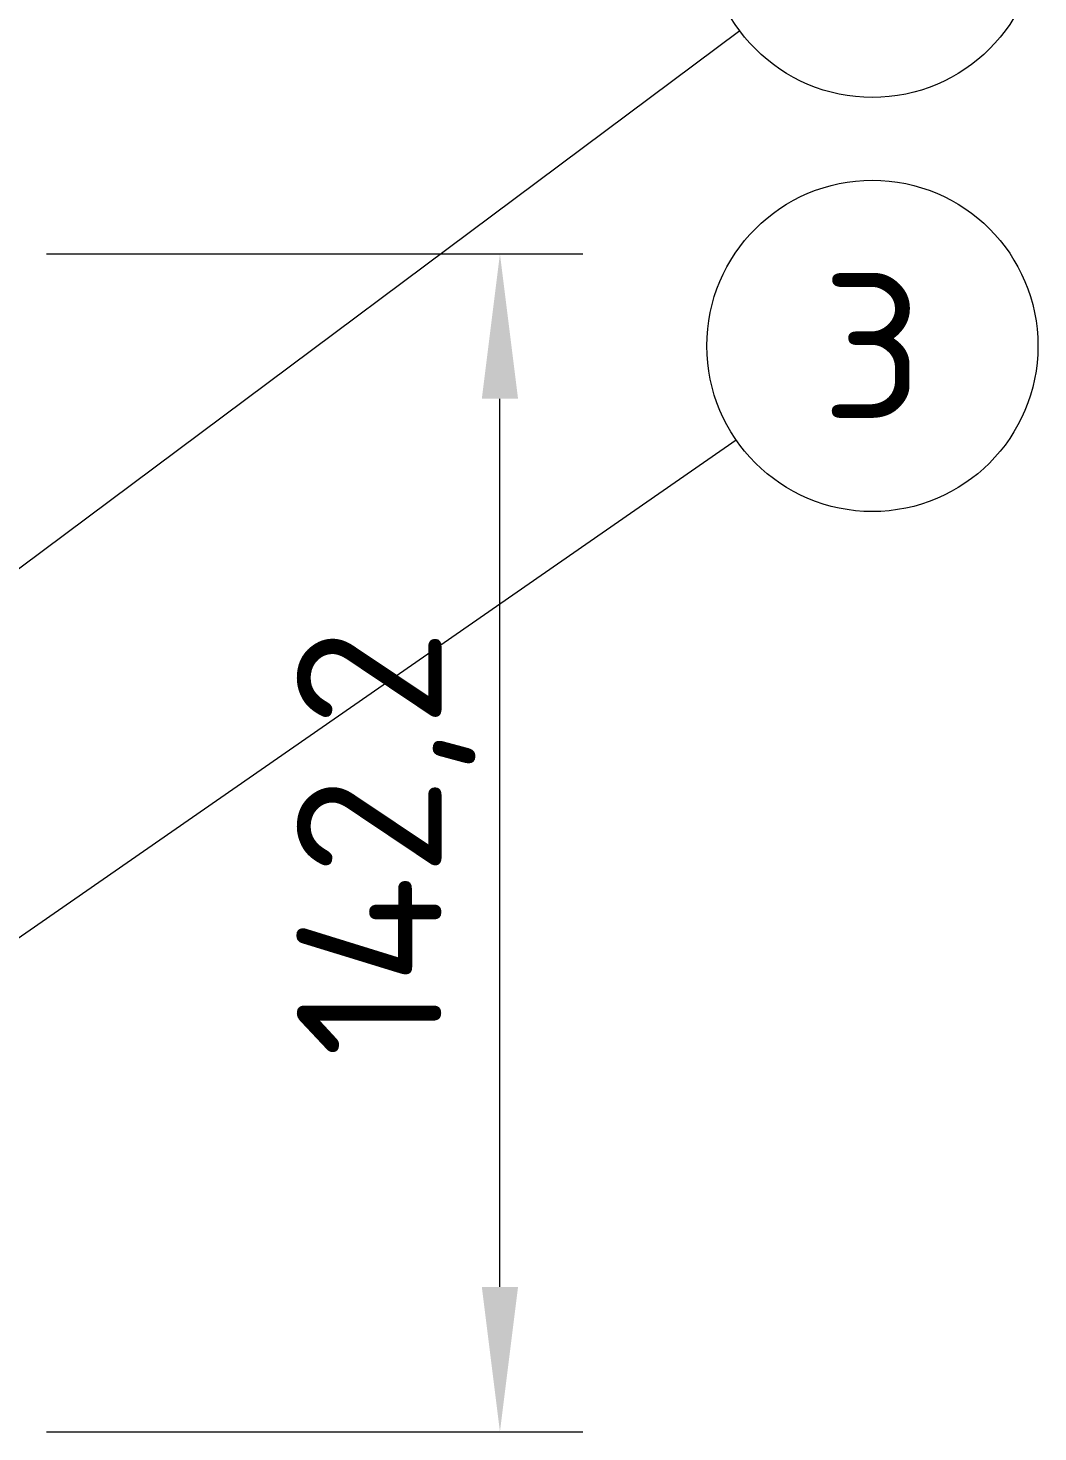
# Model space of a CAD drawing. Header units: millimetres. Extents: x 0 to 2208, y 0 to 420.
# Drawn here: x 124.06 to 148.47, y 123.34 to 157.24 of the extents above; entities that cross this region are included whole.
import ezdxf
from ezdxf.enums import TextEntityAlignment as Align

# ---------------------------------------------------------------- set-up
doc = ezdxf.new("R2010")
doc.units = ezdxf.units.MM
for name, color, linetype, lineweight in [('04-COTA', 3, 'CONTINUOUS', 18), ('06-TEXTO', 7, 'CONTINUOUS', 25), ('08-FINA', 5, 'CONTINUOUS', 18)]:
    doc.layers.add(name, color=color, linetype=linetype, lineweight=lineweight)
doc.styles.add('ISO3098', font='isocpeur.ttf')
doc.dimstyles.new('FLAMA-IRAM', dxfattribs={"dimtxt": 3.5, "dimasz": 3.5, "dimexe": 2, "dimexo": 1.5, "dimgap": 1, "dimtad": 1, "dimdec": 1, "dimtxsty": 'ISO3098', "dimblk": 'IRAM_FLECHA', "dimblk1": 'IRAM_FLECHA', "dimblk2": 'IRAM_FLECHA', "dimcen": 2.5, "dimclrd": 256, "dimclre": 256, "dimclrt": 256, "dimazin": 3, "dimtfac": 1, "dimtmove": 0, "dimatfit": 3, "dimlwd": 18, "dimlwe": 18})

# ---------------------------------------------------------------- blocks, each defined once
blk = doc.blocks.new('IRAM_FLECHA')
blk.add_solid([(0, 0), (-1, 0.125), (-1, -0.125)])

msp = doc.modelspace()

# ---------------------------------------------------------------- linework, layer by layer
at = {"layer": '08-FINA'}
for p, q in [((141.26, 157.169), (104.013, 129.395)), ((141.179, 147.282), (110.663, 126.135))]:
    msp.add_line(p, q, dxfattribs=at)
for centre in [(144.467, 159.56), (144.467, 149.56)]:
    msp.add_circle(centre, 4, dxfattribs=at)

# ---------------------------------------------------------------- texts
at = {"layer": '06-TEXTO', "style": 'ISO3098'}
msp.add_text('3', height=3.5, dxfattribs=at).set_placement((144.467, 149.56), align=Align.MIDDLE_CENTER)

# ---------------------------------------------------------------- dimensions: what is measured, and where the dimension line sits
at = {"layer": '04-COTA'}
msp.add_linear_dim(base=(135.467, 123.335095525), p1=(123.013, 123.335095525), p2=(123.013, 151.785095525), angle=90, dimstyle='FLAMA-IRAM', override={"dimlfac": 5}, dxfattribs=at).render()

doc.saveas('drawing.dxf')
